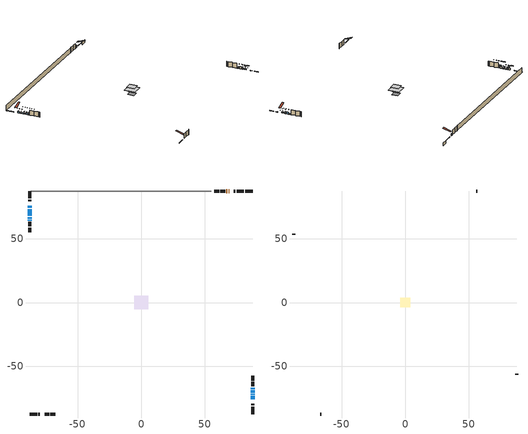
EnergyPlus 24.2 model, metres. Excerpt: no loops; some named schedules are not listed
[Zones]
conditioned space
 floor othersidecoefficients (Floor1 construction): -2.23,-2.23 -2.23,2.23 2.23,2.23 2.23,-2.23 z1.37
 floor adiabatic (AdiabaticFloorConstruction): -5.37,-5.37 -5.37,5.37 5.37,5.37 5.37,-5.37 z3.81
 floor foundation (Slab1 construction): -3.07,-3.07 -3.07,3.07 3.07,3.07 3.07,-3.07 z-1.07
 wall outside (RimJoist1 construction): 80.85,87.79 75.02,87.79 / -87.79,-87.79 -81.96,-87.79 / -87.79,87.79 -87.79,81.96 / 87.79,-87.79 87.79,-81.96 z1.37:1.67
 wall outside (RimJoist2 construction): 74.09,87.79 72.97,87.79 / -81.03,-87.79 -79.9,-87.79 / -87.79,81.03 -87.79,79.9 / 87.79,-81.03 87.79,-79.9 z1.37:1.67
 wall outside (AdiabaticWallConstruction 1): 69.16,87.79 68.72,87.79 / 67.79,87.79 66.93,87.79 z1.37:3.4
 wall outside (AdiabaticWallConstruction): 87.79,-76.1 87.79,-73.46 z1.37:2.49; 87.79,-72.53 87.79,-71.87 / -87.79,65.03 -87.79,64.47 z1.37:2.9; 87.79,-70.94 87.79,-69.19 z1.37:3.4; -87.79,76.1 -87.79,74.42 z1.37:2.89; 87.79,-68.26 87.79,-66.94 z1.37:2.08; -87.79,73.49 -87.79,68.21 z1.37:2.34; -87.79,67.28 -87.79,65.96 z1.37:2.97
 wall outside (Wall1 construction): 66,87.79 62.35,87.79 / -76.1,-87.79 -72.44,-87.79 / -87.79,63.54 -87.79,59.89 / 87.79,-66.01 87.79,-62.35 z1.37:6.25
 wall outside (Wall2 construction): 61.42,87.79 57.64,87.79 / -71.51,-87.79 -67.74,-87.79 / -87.79,58.96 -87.79,55.18 / 87.79,-61.42 87.79,-57.65 z1.37:6.25
 wall foundation (FoundationWall1 construction): 81.78,87.79,-1.07 81.78,87.79,1.37 87.19,87.79,1.37 87.19,87.79,-0.19 87.79,87.79,-0.19 87.79,87.79,-1.07
 wall adiabatic (Wall4 construction): 55.02,87.79 -86.86,87.79 z1.37:6.25
 window (WindowConstruction): 87.79,-76.1 87.79,-73.46 z1.37:2.49
 window (WindowConstruction 3): 87.79,-72.53 87.79,-71.87 z1.37:2.89
 window (WindowConstruction 4): 87.79,-70.94 87.79,-69.19 z1.37:3.4
 window (WindowConstruction 5): -87.79,76.1 -87.79,74.42 z1.37:2.89
 window (WindowConstruction 7): 87.79,-68.26 87.79,-66.94 z1.37:2.08
 window (WindowConstruction 1): -87.79,73.49 -87.79,68.21 z1.37:2.34
 window (WindowConstruction 2): -87.79,67.28 -87.79,65.96 z1.37:2.97
 window (WindowConstruction 6): -87.79,65.03 -87.79,64.47 z1.37:2.89
 door (Door): 69.16,87.79 68.72,87.79 z1.37:3.4
 door (Door 1): 67.79,87.79 66.93,87.79 z1.37:3.4
 ceiling adiabatic (AdiabaticFloorConstruction): 5.37,-5.37 5.37,5.37 -5.37,5.37 -5.37,-5.37 z3.81
attic - vented
 floor to conditioned space (Floor2 construction Reversed): -3.79,-3.79 -3.79,3.79 3.79,3.79 3.79,-3.79 z6.25
 wall outside (Wall3 construction): 56.72,87.79 55.95,87.79 / -66.81,-87.79 -66.05,-87.79 / -87.79,54.26 -87.79,53.49 / 87.79,-56.72 87.79,-55.96 z1.37:6.25
 roof outside (Roof1 construction): 70.09,87.79,6.25 70.09,80.4,8.71 72.04,80.4,8.71 72.04,87.79,6.25; -77.03,-87.79,6.25 -77.03,-80.4,8.71 -78.98,-80.4,8.71 -78.98,-87.79,6.25; -87.79,77.03,6.25 -80.4,77.03,8.71 -80.4,78.98,8.71 -87.79,78.98,6.25; 87.79,-77.03,6.25 80.4,-77.03,8.71 80.4,-78.98,8.71 87.79,-78.98,6.25
shading: 87.79,-72.18 87.79,-77.38 87.97,-77.38 87.97,-72.18 z3.77; 87.79,-68.94 87.79,-75.46 87.97,-75.46 87.97,-68.94 z5.82; 87.79,-66.26 87.79,-73.87 87.97,-73.87 87.97,-66.26 z6.33; -87.79,71.49 -87.79,79.03 -87.97,79.03 -87.97,71.49 z5.82; 87.79,-66.76 87.79,-68.44 89.62,-68.44 89.62,-66.76 z2.26; -87.79,66.93 -87.79,74.77 -87.97,74.77 -87.97,66.93 z3.62; -87.79,64.68 -87.79,68.56 -87.97,68.56 -87.97,64.68 z4.25; -87.79,58.95 -87.79,70.55 -87.97,70.55 -87.97,58.95 z8.41
[Building]
Building 1: Terrain=Suburbs
[Site:Location]
Montreal Intl AP_QC: Latitude {deg}=45.47; Longitude {deg}=-73.74; Time Zone {hr}=-5; Elevation {m}=36; Keep Site Location Information=Yes
[Site:GroundTemperature:Shallow]
2.07863, -0.316383, -0.508184, 0.628371, 5.19101, 9.73239, 13.6695, 16.1636, 16.3755, 14.347, 10.5102, 6.10817
[Site:WaterMainsTemperature]
Calculation Method=Schedule; Temperature Schedule=mains temperature schedule
[Material] Roughness=Rough; Thermal Absorptance=0.9
Name | Thickness {m} | Conductivity {W/m-K} | Density {kg/m3} | Specific Heat {J/kg-K} | Solar Absorptance | Visible Absorptance
asphalt or fiberglass shingles | 0.00635 | 0.162714 | 1121.4 | 1465.45 | 0.4 | 0.4
ceiling loosefill ins | 0.169333 | 0.0480833 | 16.02 | 1046.75 | 0.7 | 0.7
ceiling stud and cavity | 0.1397 | 0.082902 | 65.682 | 1177.47 | 0.7 | 0.7
concrete 4.0 in. | 0.1016 | 1.803125 | 2242.8 | 837.4 | 0.7 | 0.7
concrete 8.0 in. | 0.2032 | 1.803125 | 2242.8 | 837.4 | 0.7 | 0.7
door material | 0.04445 | 0.0451087 | 512.64 | 1214.23 | 0.7 | 0.7
door material 1 | 0.04445 | 0.188738 | 512.64 | 1214.23 | 0.7 | 0.7
exterior vertical ins | 0.0460229 | 0.029427 | 32.04 | 1214.23 | 0.7 | 0.7
floor covering | 0.0127 | 0.0433444 | 54.468 | 1339.84 | 0.6 | 0.6
floor rigid ins | 0.103632 | 0.029427 | 32.04 | 1214.23 | 0.7 | 0.7
floor rigid ins 1; wall rigid ins | 0.512978 | 0.029427 | 32.04 | 1214.23 | 0.7 | 0.7
floor stud and cavity | 0.1397 | 0.193084 | 92.3553 | 1139.71 | 0.7 | 0.7
floor stud and cavity 1 | 0.1397 | 1.75129 | 37.0049 | 1207.88 | 0.7 | 0.7
furniture material conditioned space 1 | 0.1524 | 0.115458 | 640.8 | 1214.23 | 0.6 | 0.6
gypsum board | 0.0127 | 0.160291 | 801 | 837.4 | 0.6 | 0.6
gypsum board 1 | 0.0127 | 0.160291 | 801 | 837.4 | 0.7 | 0.7
osb sheathing 0.5 in. | 0.0127 | 0.115458 | 512.64 | 1214.23 | 0.7 | 0.7
osb sheathing 0.5 in. 1 | 0.0127 | 0.115458 | 512.64 | 1214.23 | 0.4 | 0.4
osb sheathing 0.75 in. | 0.01905 | 0.115458 | 512.64 | 1214.23 | 0.7 | 0.7
osb sheathing 2.0 in. | 0.0508 | 0.115458 | 512.64 | 1214.23 | 0.7 | 0.7
rim joist rigid ins | 0.051816 | 0.029427 | 32.04 | 1214.23 | 0.7 | 0.7
rim joist stud and cavity | 0.0508 | 0.278529 | 125.044 | 1163.47 | 0.6 | 0.6
rim joist stud and cavity 1 | 0.0508 | 0.301842 | 125.044 | 1163.47 | 0.6 | 0.6
wall stud and cavity | 0.1397 | 0.0821308 | 139.0536 | 1170.24 | 0.7 | 0.7
wall stud and cavity 1 | 0.0889 | 6.1454 | 50.32683 | 1063.81 | 0.6 | 0.6
wall stud and cavity 2 | 0.1397 | 0.0748796 | 139.0536 | 1170.24 | 0.7 | 0.7
wall stud and cavity 3 | 0.0889 | 0.380278 | 52.3479 | 1209.89 | 0.7 | 0.7
wall stud and cavity 4 | 0.0889 | 0.391764 | 83.0341 | 1211.67 | 0.7 | 0.7
wood siding | 0.0254 | 0.102417 | 544.68 | 1172.36 | 0.4 | 0.4
wood siding 1 | 0.00254 | 0.102417 | 544.68 | 1172.36 | 0.4 | 0.4
wood siding 2; wood siding 3; wood siding 4 | 0.0254 | 0.102417 | 544.68 | 1172.36 | 0.7 | 0.7
[WindowMaterial:SimpleGlazingSystem]
Name | U-Factor {W/m2-K} | Solar Heat Gain Coefficient
WindowMaterial | 2.93609 | 0.6
WindowMaterial 1 | 2.94518 | 0.59
WindowMaterial 2 | 2.97073 | 0.55
WindowMaterial 3 | 2.97187 | 0.55
WindowMaterial 4 | 2.97868 | 0.59
WindowMaterial 5 | 2.90941 | 0.64
WindowMaterial 6 | 2.97073 | 0.62
WindowMaterial 7 | 2.96903 | 0.55
[Construction]
AdiabaticFloorConstruction: floor stud and cavity 1, floor rigid ins 1, osb sheathing 0.75 in., floor covering
AdiabaticWallConstruction: wood siding 3, wall rigid ins, wall stud and cavity 3, gypsum board
AdiabaticWallConstruction 1: wood siding 4, wall rigid ins, wall stud and cavity 3, gypsum board
Door: door material
Door 1: door material 1
Floor1 construction: floor stud and cavity, floor rigid ins, osb sheathing 0.75 in., floor covering
Floor2 construction Reversed: gypsum board, ceiling stud and cavity, ceiling loosefill ins
FoundationWall1 construction: concrete 8.0 in., gypsum board 1
furniture construction conditioned space 1: furniture material conditioned space 1
PartitionWallConstruction: gypsum board, wall stud and cavity 4, gypsum board
RimJoist1 construction: wood siding 2, rim joist rigid ins, osb sheathing 2.0 in., rim joist stud and cavity
RimJoist2 construction: wood siding 2, rim joist rigid ins, osb sheathing 2.0 in., rim joist stud and cavity 1
Roof1 construction: asphalt or fiberglass shingles
Slab1 construction: concrete 4.0 in.
Wall1 construction; Wall2 construction: wood siding, osb sheathing 0.5 in., wall stud and cavity, gypsum board
Wall3 construction: wood siding 1, wall stud and cavity 1
Wall4 construction: osb sheathing 0.5 in. 1, wall stud and cavity 2, gypsum board
WindowConstruction: WindowMaterial
WindowConstruction 1: WindowMaterial 1
WindowConstruction 2: WindowMaterial 2
WindowConstruction 3: WindowMaterial 3
WindowConstruction 4: WindowMaterial 4
WindowConstruction 5: WindowMaterial 5
WindowConstruction 6: WindowMaterial 6
WindowConstruction 7: WindowMaterial 7
[Zone] Multiplier=1; Part of Total Floor Area=Yes
Name | Volume {m3}
attic - vented | 23.04
conditioned space | 399.1
[Space]
Name | Zone | Volume {m3}
attic - vented 1 | attic - vented | 23.04
conditioned space 1 | conditioned space | 399.1
[ZoneInfiltration:EffectiveLeakageArea]
infil attic - vented 1: Zone or Space=attic - vented 1; Schedule=Always On Discrete; Effective Air Leakage Area {cm2}=2304; Stack Coefficient=0.00051047; Wind Coefficient=1.52653e-05
[ZoneMixing]
whole house fan mix: Zone or Space=attic - vented; Schedule=Always On Continuous; Design Flow Rate Calculation Method=Flow/Zone; Design Flow Rate {m3/s}=0; Source Zone or Space=conditioned space
[SurfaceProperty:OtherSideCoefficients]
other non-freezing space: Combined Convective/Radiative Film Coefficient {W/m2-K}=8.35; Constant Temperature Coefficient=1; External Dry-Bulb Temperature Coefficient=0; Ground Temperature Coefficient=0; Wind Speed Coefficient=0; Zone Air Temperature Coefficient=0; Constant Temperature Schedule=other non-freezing space; Previous Other Side Temperature Coefficient=0
[SurfaceProperty:ExposedFoundationPerimeter]
Slab1: Exposed Perimeter Calculation Method=TotalExposedPerimeter; Total Exposed Perimeter {m}=6.008
[InternalMass] Zone or ZoneList=conditioned space; Space or SpaceList=conditioned space 1
Name | Construction | Surface Area {m2}
furniture mass conditioned space 1 | furniture construction conditioned space 1 | 69.1199
partition wall mass | PartitionWallConstruction | 172.8
[Lights]
interior lighting: Zone or ZoneList or Space or SpaceList=conditioned space 1; Schedule=interior lighting schedule; Design Level Calculation Method=LightingLevel; Lighting Level {W}=343.2; Return Air Fraction=0; Fraction Radiant=0.6; Fraction Visible=0.2; Fraction Replaceable=1
[People]
occupants: Zone or ZoneList or Space or SpaceList=conditioned space 1; Number of People Schedule=occupants schedule; Number of People Calculation Method=People; Number of People=3; Fraction Radiant=0.314171; Sensible Heat Fraction=0.56303; Activity Level Schedule=occupants activity schedule; Carbon Dioxide Generation Rate {m3/s-W}=0; Enable ASHRAE 55 Comfort Warnings=No; Mean Radiant Temperature Calculation Type=EnclosureAveraged
[ElectricEquipment] Zone or ZoneList or Space or SpaceList=conditioned space 1; Design Level Calculation Method=EquipmentLevel
Name | Schedule | Design Level {W} | Fraction Latent | Fraction Radiant | Fraction Lost
clothes dryer | clothes dryer schedule | 140.772 | 0.015 | 0.081 | 0.85
clothes washer | clothes washer schedule | 32.1985 | 0.03 | 0.162 | 0.7
cooking range | cooking range schedule | 208.969 | 0.08 | 0.432 | 0.2
dishwasher | dishwasher schedule | 66.8632 | 0.3 | 0.18 | 0.4
fridge | fridge schedule | 72.9452 | 0 | 0.6 | 0
mech vent bath fan 0 | mech vent bath fan 0 schedule | 50.2 | 0 | 0 | 1
mech vent bath fan 1 | mech vent bath fan 1 schedule | 50.2 | 0 | 0 | 1
mech vent house fan | mech vent house fan schedule | 19.9167 | 0 | 0 | 0.5
mech vent house fan cfis | mech vent house fan cfis schedule | 0 | 0 | 0 | 0
mech vent range fan 0 | mech vent range fan 0 schedule | 57 | 0 | 0 | 1
misc plug loads | misc plug loads schedule | 494.7 | 0.045 | 0.513 | 0.1
whole house fan | Always On Discrete | 0 | 0 | 0 | 1
[OtherEquipment] Zone or ZoneList or Space or SpaceList=conditioned space 1; Design Level Calculation Method=EquipmentLevel
Name | Fuel Type | Schedule | Design Level {W} | Fraction Latent | Fraction Radiant | Fraction Lost
clothes dryer 1 | Electricity | clothes dryer schedule | 0 | 0.015 | 0.081 | 0.85
cooking range 1 | Electricity | cooking range schedule | 0 | 0.08 | 0.432 | 0.2
general water use latent | None | general water use schedule | 59.3978 | 1 | 0 | 0
general water use sensible | None | general water use schedule | -58.539 | 0 | 0.6 | 0
mech vent house fan latent load | None | Always On Discrete | 0 | 1 | 0 | 0
mech vent house fan sensible load | None | Always On Discrete | 0 | 0 | 0 | 0
water heater energy adjustment1 | Electricity | Always On Discrete | 0.01 | 0 | 0 | 1
[ZoneInfiltration:DesignFlowRate] Zone or ZoneList or Space or SpaceList=conditioned space 1; Schedule=Always On Discrete; Design Flow Rate Calculation Method=Flow/Zone; Design Flow Rate {m3/s}=0
infil flow; natural vent flow; whole house fan flow
[AvailabilityManager:Scheduled]
central ac airloop Availability Manager: Schedule=Always On Discrete
[Foundation:Kiva]
Foundation Kiva 1: Initial Indoor Air Temperature {C}=18; Wall Height Above Grade {m}=1.36998; Wall Depth Below Slab {m}=0.2032; Custom Block Material Name 1=exterior vertical ins; Custom Block Depth 1 {m}=2.43998; Custom Block X Position 1 {m}=0.2159; Custom Block Z Position 1 {m}=0
[Foundation:Kiva:Settings]
Soil Conductivity {W/m-K}=0.849921; Soil Density {kg/m3}=1842.3; Soil Specific Heat {J/kg-K}=418.7; Ground Solar Absorptivity=0.9; Ground Thermal Absorptivity=0.9; Ground Surface Roughness {m}=0.03; Far-Field Width {m}=40; Deep-Ground Boundary Condition=ZeroFlux; Deep-Ground Depth {m}=40; Minimum Cell Dimension {m}=0.2; Maximum Cell Growth Coefficient=3; Simulation Timestep=Timestep
[Exterior:Lights]
exterior lighting: Schedule=exterior lighting schedule; Design Level {W}=75.6
[EnergyManagementSystem:GlobalVariable]
central_ac_airloop_Fan_RTF
infil_program_Qfan
infil_program_Qinf
natural_vent_program_Qnv
natural_vent_program_Qwhf
[EnergyManagementSystem:Sensor]
Name | Output:Variable or Output:Meter Index Key | Output:Variable or Output:Meter
airflow_gain | infil flow | Infiltration Sensible Heat Gain Energy
airflow_gain_1 | natural vent flow | Infiltration Sensible Heat Gain Energy
airflow_gain_2 | whole house fan flow | Infiltration Sensible Heat Gain Energy
airflow_loss | infil flow | Infiltration Sensible Heat Loss Energy
airflow_loss_1 | natural vent flow | Infiltration Sensible Heat Loss Energy
airflow_loss_2 | whole house fan flow | Infiltration Sensible Heat Loss Energy
clg_load_cond |  | Cooling:EnergyTransfer:Zone:CONDITIONED SPACE
clg_sp_s; clg_sp_s_1 | cooling setpoint | Schedule Value
clothes_dryer_exhaust_0_sch_s | clothes dryer exhaust 0 schedule | Schedule Value
cool_season | cooling season schedule | Schedule Value
htg_load_cond |  | Heating:EnergyTransfer:Zone:CONDITIONED SPACE
htg_sp_s; htg_sp_s_1 | heating setpoint | Schedule Value
ig_ee_conv | clothes dryer | Electric Equipment Convective Heating Energy
ig_ee_conv_2 | cooking range | Electric Equipment Convective Heating Energy
ig_ee_conv_4 | fridge | Electric Equipment Convective Heating Energy
ig_ee_conv_5 | misc plug loads | Electric Equipment Convective Heating Energy
ig_ee_conv_6 | whole house fan | Electric Equipment Convective Heating Energy
ig_ee_rad | clothes dryer | Electric Equipment Radiant Heating Energy
ig_ee_rad_2 | cooking range | Electric Equipment Radiant Heating Energy
ig_ee_rad_4 | fridge | Electric Equipment Radiant Heating Energy
ig_ee_rad_5 | misc plug loads | Electric Equipment Radiant Heating Energy
ig_ee_rad_6 | whole house fan | Electric Equipment Radiant Heating Energy
ig_lgt_conv | interior lighting | Lights Convective Heating Energy
ig_lgt_rad | interior lighting | Lights Radiant Heating Energy
ig_lgt_vis | interior lighting | Lights Visible Radiation Heating Energy
ig_oe_conv | clothes dryer 1 | Other Equipment Convective Heating Energy
ig_oe_conv_1 | cooking range 1 | Other Equipment Convective Heating Energy
ig_oe_conv_2 | general water use latent | Other Equipment Convective Heating Energy
ig_oe_conv_3 | general water use sensible | Other Equipment Convective Heating Energy
ig_oe_conv_4 | water heater energy adjustment1 | Other Equipment Convective Heating Energy
ig_oe_rad | clothes dryer 1 | Other Equipment Radiant Heating Energy
ig_oe_rad_1 | cooking range 1 | Other Equipment Radiant Heating Energy
ig_oe_rad_2 | general water use latent | Other Equipment Radiant Heating Energy
ig_oe_rad_3 | general water use sensible | Other Equipment Radiant Heating Energy
ig_oe_rad_4 | water heater energy adjustment1 | Other Equipment Radiant Heating Energy
ig_ppl_conv | occupants | People Convective Heating Energy
ig_ppl_rad | occupants | People Radiant Heating Energy
im_conv | furniture mass conditioned space 1 | Surface Inside Face Convection Heat Gain Energy
im_conv_1 | partition wall mass | Surface Inside Face Convection Heat Gain Energy
im_ig | furniture mass conditioned space 1 | Surface Inside Face Internal Gains Radiation Heat Gain Energy
im_ig_1 | partition wall mass | Surface Inside Face Internal Gains Radiation Heat Gain Energy
im_lgt | furniture mass conditioned space 1 | Surface Inside Face Lights Radiation Heat Gain Energy
im_lgt_1 | partition wall mass | Surface Inside Face Lights Radiation Heat Gain Energy
im_sol | furniture mass conditioned space 1 | Surface Inside Face Solar Radiation Heat Gain Energy
im_sol_1 | partition wall mass | Surface Inside Face Solar Radiation Heat Gain Energy
im_surf | furniture mass conditioned space 1 | Surface Inside Face Net Surface Thermal Radiation Heat Gain Energy
im_surf_1 | partition wall mass | Surface Inside Face Net Surface Thermal Radiation Heat Gain Energy
mech_vent_bath_fan_0_sch_s | mech vent bath fan 0 schedule | Schedule Value
mech_vent_bath_fan_1_sch_s | mech vent bath fan 1 schedule | Schedule Value
mech_vent_range_fan_0_sch_s | mech vent range fan 0 schedule | Schedule Value
mv_conv | mech vent bath fan 0 | Electric Equipment Convective Heating Energy
mv_conv_1 | mech vent bath fan 1 | Electric Equipment Convective Heating Energy
mv_conv_2 | mech vent house fan | Electric Equipment Convective Heating Energy
mv_conv_3 | mech vent house fan cfis | Electric Equipment Convective Heating Energy
mv_conv_4 | mech vent range fan 0 | Electric Equipment Convective Heating Energy
mv_conv_5 | mech vent house fan latent load | Other Equipment Convective Heating Energy
mv_conv_6 | mech vent house fan sensible load | Other Equipment Convective Heating Energy
mv_rad | mech vent bath fan 0 | Electric Equipment Radiant Heating Energy
mv_rad_1 | mech vent bath fan 1 | Electric Equipment Radiant Heating Energy
mv_rad_2 | mech vent house fan | Electric Equipment Radiant Heating Energy
mv_rad_3 | mech vent house fan cfis | Electric Equipment Radiant Heating Energy
mv_rad_4 | mech vent range fan 0 | Electric Equipment Radiant Heating Energy
mv_rad_5 | mech vent house fan latent load | Other Equipment Radiant Heating Energy
mv_rad_6 | mech vent house fan sensible load | Other Equipment Radiant Heating Energy
natural_vent_s | natural vent schedule | Schedule Value
oa_temp |  | Site Outdoor Air Drybulb Temperature
out_pb_s |  | Site Outdoor Air Barometric Pressure
out_wt_s |  | Site Outdoor Air Humidity Ratio
site_vw_s |  | Site Wind Speed
ss_back_out | Window1 | Surface Window Shortwave from Zone Back Out Window Heat Transfer Rate
ss_back_out_1 | Window10 | Surface Window Shortwave from Zone Back Out Window Heat Transfer Rate
ss_back_out_2 | Window11 | Surface Window Shortwave from Zone Back Out Window Heat Transfer Rate
ss_back_out_3 | Window12 | Surface Window Shortwave from Zone Back Out Window Heat Transfer Rate
ss_back_out_4 | Window13 | Surface Window Shortwave from Zone Back Out Window Heat Transfer Rate
ss_back_out_5 | Window3 | Surface Window Shortwave from Zone Back Out Window Heat Transfer Rate
ss_back_out_6 | Window7 | Surface Window Shortwave from Zone Back Out Window Heat Transfer Rate
ss_back_out_7 | Window9 | Surface Window Shortwave from Zone Back Out Window Heat Transfer Rate
ss_conv | Door1 | Surface Inside Face Convection Heat Gain Energy
ss_conv_1 | Door2 | Surface Inside Face Convection Heat Gain Energy
ss_conv_2 | Window1 | Surface Inside Face Convection Heat Gain Energy
ss_conv_3 | Window10 | Surface Inside Face Convection Heat Gain Energy
ss_conv_4 | Window11 | Surface Inside Face Convection Heat Gain Energy
ss_conv_5 | Window12 | Surface Inside Face Convection Heat Gain Energy
ss_conv_6 | Window13 | Surface Inside Face Convection Heat Gain Energy
ss_conv_7 | Window3 | Surface Inside Face Convection Heat Gain Energy
ss_conv_8 | Window7 | Surface Inside Face Convection Heat Gain Energy
ss_conv_9 | Window9 | Surface Inside Face Convection Heat Gain Energy
ss_ig | Door1 | Surface Inside Face Internal Gains Radiation Heat Gain Energy
ss_ig_1 | Door2 | Surface Inside Face Internal Gains Radiation Heat Gain Energy
ss_ig_2 | Window1 | Surface Inside Face Internal Gains Radiation Heat Gain Energy
ss_ig_3 | Window10 | Surface Inside Face Internal Gains Radiation Heat Gain Energy
ss_ig_4 | Window11 | Surface Inside Face Internal Gains Radiation Heat Gain Energy
ss_ig_5 | Window12 | Surface Inside Face Internal Gains Radiation Heat Gain Energy
ss_ig_6 | Window13 | Surface Inside Face Internal Gains Radiation Heat Gain Energy
ss_ig_7 | Window3 | Surface Inside Face Internal Gains Radiation Heat Gain Energy
ss_ig_8 | Window7 | Surface Inside Face Internal Gains Radiation Heat Gain Energy
ss_ig_9 | Window9 | Surface Inside Face Internal Gains Radiation Heat Gain Energy
ss_lgt | Door1 | Surface Inside Face Lights Radiation Heat Gain Energy
ss_lgt_1 | Door2 | Surface Inside Face Lights Radiation Heat Gain Energy
ss_sol | Door1 | Surface Inside Face Solar Radiation Heat Gain Energy
ss_sol_1 | Door2 | Surface Inside Face Solar Radiation Heat Gain Energy
ss_surf | Door1 | Surface Inside Face Net Surface Thermal Radiation Heat Gain Energy
ss_surf_1 | Door2 | Surface Inside Face Net Surface Thermal Radiation Heat Gain Energy
ss_surf_2 | Window1 | Surface Inside Face Net Surface Thermal Radiation Heat Gain Energy
ss_surf_3 | Window10 | Surface Inside Face Net Surface Thermal Radiation Heat Gain Energy
ss_surf_4 | Window11 | Surface Inside Face Net Surface Thermal Radiation Heat Gain Energy
ss_surf_5 | Window12 | Surface Inside Face Net Surface Thermal Radiation Heat Gain Energy
ss_surf_6 | Window13 | Surface Inside Face Net Surface Thermal Radiation Heat Gain Energy
ss_surf_7 | Window3 | Surface Inside Face Net Surface Thermal Radiation Heat Gain Energy
ss_surf_8 | Window7 | Surface Inside Face Net Surface Thermal Radiation Heat Gain Energy
ss_surf_9 | Window9 | Surface Inside Face Net Surface Thermal Radiation Heat Gain Energy
ss_trans_in | Window1 | Surface Window Transmitted Solar Radiation Rate
ss_trans_in_1 | Window10 | Surface Window Transmitted Solar Radiation Rate
ss_trans_in_2 | Window11 | Surface Window Transmitted Solar Radiation Rate
ss_trans_in_3 | Window12 | Surface Window Transmitted Solar Radiation Rate
ss_trans_in_4 | Window13 | Surface Window Transmitted Solar Radiation Rate
ss_trans_in_5 | Window3 | Surface Window Transmitted Solar Radiation Rate
ss_trans_in_6 | Window7 | Surface Window Transmitted Solar Radiation Rate
ss_trans_in_7 | Window9 | Surface Window Transmitted Solar Radiation Rate
ss_trans_out | Window1 | Surface Inside Face Initial Transmitted Diffuse Transmitted Out Window Solar Radiation Rate
ss_trans_out_1 | Window10 | Surface Inside Face Initial Transmitted Diffuse Transmitted Out Window Solar Radiation Rate
ss_trans_out_2 | Window11 | Surface Inside Face Initial Transmitted Diffuse Transmitted Out Window Solar Radiation Rate
ss_trans_out_3 | Window12 | Surface Inside Face Initial Transmitted Diffuse Transmitted Out Window Solar Radiation Rate
ss_trans_out_4 | Window13 | Surface Inside Face Initial Transmitted Diffuse Transmitted Out Window Solar Radiation Rate
ss_trans_out_5 | Window3 | Surface Inside Face Initial Transmitted Diffuse Transmitted Out Window Solar Radiation Rate
ss_trans_out_6 | Window7 | Surface Inside Face Initial Transmitted Diffuse Transmitted Out Window Solar Radiation Rate
ss_trans_out_7 | Window9 | Surface Inside Face Initial Transmitted Diffuse Transmitted Out Window Solar Radiation Rate
s_conv | Floor1 | Surface Inside Face Convection Heat Gain Energy
s_conv_1 | Floor2 | Surface Inside Face Convection Heat Gain Energy
s_conv_10 | RimJoist2:180 | Surface Inside Face Convection Heat Gain Energy
s_conv_11 | RimJoist2:270 | Surface Inside Face Convection Heat Gain Energy
s_conv_12 | RimJoist2:90 | Surface Inside Face Convection Heat Gain Energy
s_conv_13 | Slab1 | Surface Inside Face Convection Heat Gain Energy
s_conv_14 | Wall1:0 | Surface Inside Face Convection Heat Gain Energy
s_conv_15 | Wall1:180 | Surface Inside Face Convection Heat Gain Energy
s_conv_16 | Wall1:270 | Surface Inside Face Convection Heat Gain Energy
s_conv_17 | Wall1:90 | Surface Inside Face Convection Heat Gain Energy
s_conv_18 | Wall2:0 | Surface Inside Face Convection Heat Gain Energy
s_conv_19 | Wall2:180 | Surface Inside Face Convection Heat Gain Energy
s_conv_2 | FoundationWall1 | Surface Inside Face Convection Heat Gain Energy
s_conv_20 | Wall2:270 | Surface Inside Face Convection Heat Gain Energy
s_conv_21 | Wall2:90 | Surface Inside Face Convection Heat Gain Energy
s_conv_22 | Wall4 | Surface Inside Face Convection Heat Gain Energy
s_conv_3 | inferred conditioned ceiling | Surface Inside Face Convection Heat Gain Energy
s_conv_4 | inferred conditioned floor | Surface Inside Face Convection Heat Gain Energy
s_conv_5 | RimJoist1:0 | Surface Inside Face Convection Heat Gain Energy
s_conv_6 | RimJoist1:180 | Surface Inside Face Convection Heat Gain Energy
s_conv_7 | RimJoist1:270 | Surface Inside Face Convection Heat Gain Energy
s_conv_8 | RimJoist1:90 | Surface Inside Face Convection Heat Gain Energy
s_conv_9 | RimJoist2:0 | Surface Inside Face Convection Heat Gain Energy
s_ig | Floor1 | Surface Inside Face Internal Gains Radiation Heat Gain Energy
s_ig_1 | Floor2 | Surface Inside Face Internal Gains Radiation Heat Gain Energy
